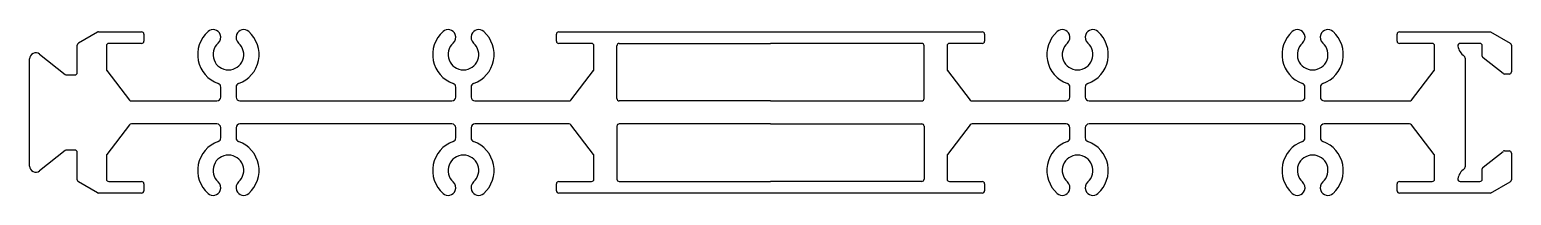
# Model space of a CAD drawing. Extents: x 737 to 930, y 449 to 471.
import ezdxf

# ---------------------------------------------------------------- set-up
doc = ezdxf.new("R2010")
doc.units = 0
doc.layers.get('0').update_dxf_attribs({"linetype": 'CONTINUOUS'})

msp = doc.modelspace()

# ---------------------------------------------------------------- linework, layer by layer
at = {"color": 0}
for p, q in [((745.44, 470.24), (742.96, 468.8)), ((745.59, 470.28), (751.2, 470.28)), ((751.5, 469.98), (751.5, 469.08)), ((805.22, 469.08), (805.22, 469.98)), ((805.52, 470.28), (860.7, 470.28)), ((861, 469.98), (861, 469.08)), ((914.72, 469.08), (914.72, 469.98)), ((915.02, 470.28), (926.91, 470.28)), ((926.91, 470.28), (929.46, 468.8)), ((737.91, 467.38), (741.25, 464.74)), ((742.81, 464.98), (742.81, 468.54)), ((746.61, 468.48), (746.61, 465.41)), ((751.2, 468.78), (746.91, 468.78)), ((809.81, 468.78), (805.52, 468.78)), ((810.11, 465.41), (810.11, 468.48)), ((813.11, 461.58), (813.11, 468.48)), ((813.41, 468.78), (833.11, 468.78)), ((852.81, 468.78), (833.11, 468.78)), ((853.11, 461.58), (853.11, 468.48)), ((856.11, 468.48), (856.11, 465.41)), ((860.7, 468.78), (856.41, 468.78)), ((919.31, 468.78), (915.02, 468.78)), ((919.61, 465.41), (919.61, 468.48)), ((925.51, 468.78), (922.94, 468.78)), ((925.81, 467.13), (925.81, 468.48)), ((929.61, 468.54), (929.61, 465.08)), ((736.61, 452.8), (736.61, 466.75)), ((746.67, 465.23), (749.62, 461.39)), ((807.1, 461.39), (810.05, 465.23)), ((856.17, 465.23), (859.12, 461.39)), ((916.6, 461.39), (919.55, 465.23)), ((923.61, 466.88), (923.61, 452.67)), ((928.53, 464.84), (925.93, 466.9)), ((741.44, 464.68), (742.51, 464.68)), ((929.31, 464.78), (928.72, 464.78)), ((749.86, 461.28), (761, 461.28)), ((761.5, 461.78), (761.5, 463.09)), ((763.5, 463.09), (763.5, 461.78)), ((764, 461.28), (791.61, 461.28)), ((792.11, 461.78), (792.11, 463.09)), ((794.11, 463.09), (794.11, 461.78)), ((794.61, 461.28), (806.87, 461.28)), ((833.11, 461.28), (813.41, 461.28)), ((833.11, 461.28), (852.81, 461.28)), ((859.36, 461.28), (871.61, 461.28)), ((872.11, 461.78), (872.11, 463.09)), ((874.11, 463.09), (874.11, 461.78)), ((874.61, 461.28), (902.23, 461.28)), ((902.73, 461.78), (902.73, 463.09)), ((904.73, 463.09), (904.73, 461.78)), ((905.23, 461.28), (916.36, 461.28)), ((749.62, 458.16), (746.67, 454.32)), ((761, 458.28), (749.86, 458.28)), ((761.5, 456.46), (761.5, 457.78)), ((763.5, 457.78), (763.5, 456.46)), ((791.61, 458.28), (764, 458.28)), ((792.11, 456.46), (792.11, 457.78)), ((794.11, 457.78), (794.11, 456.46)), ((806.87, 458.28), (794.61, 458.28)), ((810.05, 454.32), (807.1, 458.16)), ((813.11, 457.98), (813.11, 451.08)), ((833.11, 458.28), (813.41, 458.28)), ((833.11, 458.28), (852.81, 458.28)), ((853.11, 457.98), (853.11, 451.08)), ((859.12, 458.16), (856.17, 454.32)), ((871.61, 458.28), (859.36, 458.28)), ((872.11, 456.46), (872.11, 457.78)), ((874.11, 457.78), (874.11, 456.46)), ((902.23, 458.28), (874.61, 458.28)), ((902.73, 456.46), (902.73, 457.78)), ((904.73, 457.78), (904.73, 456.46)), ((916.36, 458.28), (905.23, 458.28)), ((919.55, 454.32), (916.6, 458.16)), ((741.25, 454.81), (737.91, 452.17)), ((742.51, 454.88), (741.44, 454.88)), ((742.81, 451.01), (742.81, 454.58)), ((746.61, 454.14), (746.61, 451.08)), ((810.11, 451.08), (810.11, 454.14)), ((856.11, 454.14), (856.11, 451.08)), ((919.61, 451.08), (919.61, 454.14)), ((925.93, 452.66), (928.53, 454.71)), ((928.72, 454.78), (929.31, 454.78)), ((929.61, 454.48), (929.61, 451.01)), ((925.81, 451.08), (925.81, 452.42)), ((745.44, 449.32), (742.96, 450.75)), ((746.91, 450.78), (751.2, 450.78)), ((751.5, 450.48), (751.5, 449.58)), ((805.22, 449.58), (805.22, 450.48)), ((805.52, 450.78), (809.81, 450.78)), ((813.41, 450.78), (833.11, 450.78)), ((852.81, 450.78), (833.11, 450.78)), ((856.41, 450.78), (860.7, 450.78)), ((861, 450.48), (861, 449.58)), ((914.72, 449.58), (914.72, 450.48)), ((915.02, 450.78), (919.31, 450.78)), ((922.94, 450.78), (925.51, 450.78)), ((926.91, 449.28), (929.46, 450.75)), ((751.2, 449.28), (745.59, 449.28)), ((860.7, 449.28), (805.52, 449.28)), ((926.91, 449.28), (915.02, 449.28))]:
    msp.add_line(p, q, dxfattribs=at)
for centre, radius, start, end in [((745.59, 469.98), 0.3, 90, 120), ((751.2, 469.98), 0.3, 0, 90), ((751.2, 469.08), 0.3, 270, 0), ((762.5, 467.33), 4, 131.4955, 250.5288), ((760.51, 469.58), 1, 22.0243, 131.4955), ((760.51, 469.58), 1, 311.4955, 22.0243), ((764.49, 469.58), 1, 157.9757, 228.5045), ((764.49, 469.58), 1, 48.5045, 157.9757), ((762.5, 467.33), 4, 289.4712, 48.5045), ((793.11, 467.33), 4, 131.4955, 250.5288), ((791.12, 469.58), 1, 22.0243, 131.4955), ((791.12, 469.58), 1, 311.4955, 22.0243), ((795.1, 469.58), 1, 157.9757, 228.5045), ((795.1, 469.58), 1, 48.5045, 157.9757), ((793.11, 467.33), 4, 289.4712, 48.5045), ((805.52, 469.98), 0.3, 90, 180), ((805.52, 469.08), 0.3, 180, 270), ((860.7, 469.98), 0.3, 0, 90), ((860.7, 469.08), 0.3, 270, 0), ((873.11, 467.33), 4, 131.4955, 250.5288), ((871.12, 469.58), 1, 22.0243, 131.4955), ((871.12, 469.58), 1, 311.4955, 22.0243), ((875.1, 469.58), 1, 157.9757, 228.5045), ((875.1, 469.58), 1, 48.5045, 157.9757), ((873.11, 467.33), 4, 289.4712, 48.5045), ((903.73, 467.33), 4, 131.4955, 250.5288), ((901.74, 469.58), 1, 22.0243, 131.4955), ((901.74, 469.58), 1, 311.4955, 22.0243), ((905.71, 469.58), 1, 157.9757, 228.5045), ((905.71, 469.58), 1, 48.5045, 157.9757), ((903.73, 467.33), 4, 289.4712, 48.5045), ((915.02, 469.98), 0.3, 90, 180), ((915.02, 469.08), 0.3, 180, 270), ((737.41, 466.75), 0.8, 51.7154, 180), ((743.11, 468.54), 0.3, 120, 180), ((746.91, 468.48), 0.3, 90, 180), ((762.5, 467.33), 2, 131.4955, 48.5045), ((793.11, 467.33), 2, 131.4955, 48.5045), ((809.81, 468.48), 0.3, 0, 90), ((813.41, 468.48), 0.3, 90, 180), ((852.81, 468.48), 0.3, 0, 90), ((856.41, 468.48), 0.3, 90, 180), ((873.11, 467.33), 2, 131.4955, 48.5045), ((903.73, 467.33), 2, 131.4955, 48.5045), ((919.31, 468.48), 0.3, 0, 90), ((922.94, 468.48), 0.3, 90, 190.1642), ((924.61, 468.78), 2, 190.1642, 235.5826), ((923.3, 466.87), 0.307, 0.7083, 54.8744), ((925.51, 468.48), 0.3, 0, 90), ((926.11, 467.13), 0.3, 180, 231.7154), ((929.31, 468.54), 0.3, 0, 60), ((746.91, 465.41), 0.3, 180, 217.5074), ((809.81, 465.41), 0.3, 322.4926, 0), ((856.41, 465.41), 0.3, 180, 217.5074), ((919.31, 465.41), 0.3, 322.4926, 0), ((741.44, 464.98), 0.3, 231.7154, 270), ((742.51, 464.98), 0.3, 270, 0), ((761, 463.09), 0.5, 0, 70.5288), ((764, 463.09), 0.5, 109.4712, 180), ((791.61, 463.09), 0.5, 0, 70.5288), ((794.61, 463.09), 0.5, 109.4712, 180), ((871.61, 463.09), 0.5, 0, 70.5288), ((874.61, 463.09), 0.5, 109.4712, 180), ((902.23, 463.09), 0.5, 0, 70.5288), ((905.23, 463.09), 0.5, 109.4712, 180), ((928.72, 465.08), 0.3, 231.7154, 270), ((929.31, 465.08), 0.3, 270, 0), ((749.86, 461.58), 0.3, 217.5074, 270), ((761, 461.78), 0.5, 270, 0), ((764, 461.78), 0.5, 180, 270), ((791.61, 461.78), 0.5, 270, 0), ((794.61, 461.78), 0.5, 180, 270), ((806.87, 461.58), 0.3, 270, 322.4926), ((813.41, 461.58), 0.3, 180, 270), ((852.81, 461.58), 0.3, 270, 0), ((859.36, 461.58), 0.3, 217.5074, 270), ((871.61, 461.78), 0.5, 270, 0), ((874.61, 461.78), 0.5, 180, 270), ((902.23, 461.78), 0.5, 270, 0), ((905.23, 461.78), 0.5, 180, 270), ((916.36, 461.58), 0.3, 270, 322.4926), ((749.86, 457.98), 0.3, 90, 142.4926), ((761, 457.78), 0.5, 0, 90), ((764, 457.78), 0.5, 90, 180), ((791.61, 457.78), 0.5, 0, 90), ((794.61, 457.78), 0.5, 90, 180), ((806.87, 457.98), 0.3, 37.5074, 90), ((813.41, 457.98), 0.3, 90, 180), ((852.81, 457.98), 0.3, 0, 90), ((859.36, 457.98), 0.3, 90, 142.4926), ((871.61, 457.78), 0.5, 0, 90), ((874.61, 457.78), 0.5, 90, 180), ((902.23, 457.78), 0.5, 0, 90), ((905.23, 457.78), 0.5, 90, 180), ((916.36, 457.98), 0.3, 37.5074, 90), ((762.5, 452.22), 4, 109.4712, 228.5045), ((761, 456.46), 0.5, 289.4712, 0), ((764, 456.46), 0.5, 180, 250.5288), ((762.5, 452.22), 4, 311.4955, 70.5288), ((793.11, 452.22), 4, 109.4712, 228.5045), ((791.61, 456.46), 0.5, 289.4712, 0), ((794.61, 456.46), 0.5, 180, 250.5288), ((793.11, 452.22), 4, 311.4955, 70.5288), ((873.11, 452.22), 4, 109.4712, 228.5045), ((871.61, 456.46), 0.5, 289.4712, 0), ((874.61, 456.46), 0.5, 180, 250.5288), ((873.11, 452.22), 4, 311.4955, 70.5288), ((903.73, 452.22), 4, 109.4712, 228.5045), ((902.23, 456.46), 0.5, 289.4712, 0), ((905.23, 456.46), 0.5, 180, 250.5288), ((903.73, 452.22), 4, 311.4955, 70.5288), ((741.44, 454.58), 0.3, 90, 128.2846), ((742.51, 454.58), 0.3, 0, 90), ((746.91, 454.14), 0.3, 142.4926, 180), ((762.5, 452.22), 2, 311.4955, 228.5045), ((793.11, 452.22), 2, 311.4955, 228.5045), ((809.81, 454.14), 0.3, 0, 37.5074), ((856.41, 454.14), 0.3, 142.4926, 180), ((873.11, 452.22), 2, 311.4955, 228.5045), ((903.73, 452.22), 2, 311.4955, 228.5045), ((919.31, 454.14), 0.3, 0, 37.5074), ((928.72, 454.48), 0.3, 90, 128.2846), ((929.31, 454.48), 0.3, 0, 90), ((737.41, 452.8), 0.8, 180, 308.2846), ((924.61, 450.78), 2, 124.4174, 169.8358), ((923.3, 452.68), 0.307, 305.1256, 359.2917), ((926.11, 452.42), 0.3, 128.2846, 180), ((743.11, 451.01), 0.3, 180, 240), ((746.91, 451.08), 0.3, 180, 270), ((751.2, 450.48), 0.3, 0, 90), ((760.51, 449.97), 1, 337.9757, 48.5045), ((764.49, 449.97), 1, 131.4955, 202.0243), ((791.12, 449.97), 1, 337.9757, 48.5045), ((795.1, 449.97), 1, 131.4955, 202.0243), ((805.52, 450.48), 0.3, 90, 180), ((809.81, 451.08), 0.3, 270, 0), ((813.41, 451.08), 0.3, 180, 270), ((852.81, 451.08), 0.3, 270, 0), ((856.41, 451.08), 0.3, 180, 270), ((860.7, 450.48), 0.3, 0, 90), ((871.12, 449.97), 1, 337.9757, 48.5045), ((875.1, 449.97), 1, 131.4955, 202.0243), ((901.74, 449.97), 1, 337.9757, 48.5045), ((905.71, 449.97), 1, 131.4955, 202.0243), ((915.02, 450.48), 0.3, 90, 180), ((919.31, 451.08), 0.3, 270, 0), ((922.94, 451.08), 0.3, 169.8358, 270), ((925.51, 451.08), 0.3, 270, 0), ((929.31, 451.01), 0.3, 300, 0), ((745.59, 449.58), 0.3, 240, 270), ((751.2, 449.58), 0.3, 270, 0), ((760.51, 449.97), 1, 228.5045, 337.9757), ((764.49, 449.97), 1, 202.0243, 311.4955), ((791.12, 449.97), 1, 228.5045, 337.9757), ((795.1, 449.97), 1, 202.0243, 311.4955), ((805.52, 449.58), 0.3, 180, 270), ((860.7, 449.58), 0.3, 270, 0), ((871.12, 449.97), 1, 228.5045, 337.9757), ((875.1, 449.97), 1, 202.0243, 311.4955), ((901.74, 449.97), 1, 228.5045, 337.9757), ((905.71, 449.97), 1, 202.0243, 311.4955), ((915.02, 449.58), 0.3, 180, 270)]:
    msp.add_arc(centre, radius, start, end, dxfattribs=at)

doc.saveas('drawing.dxf')
